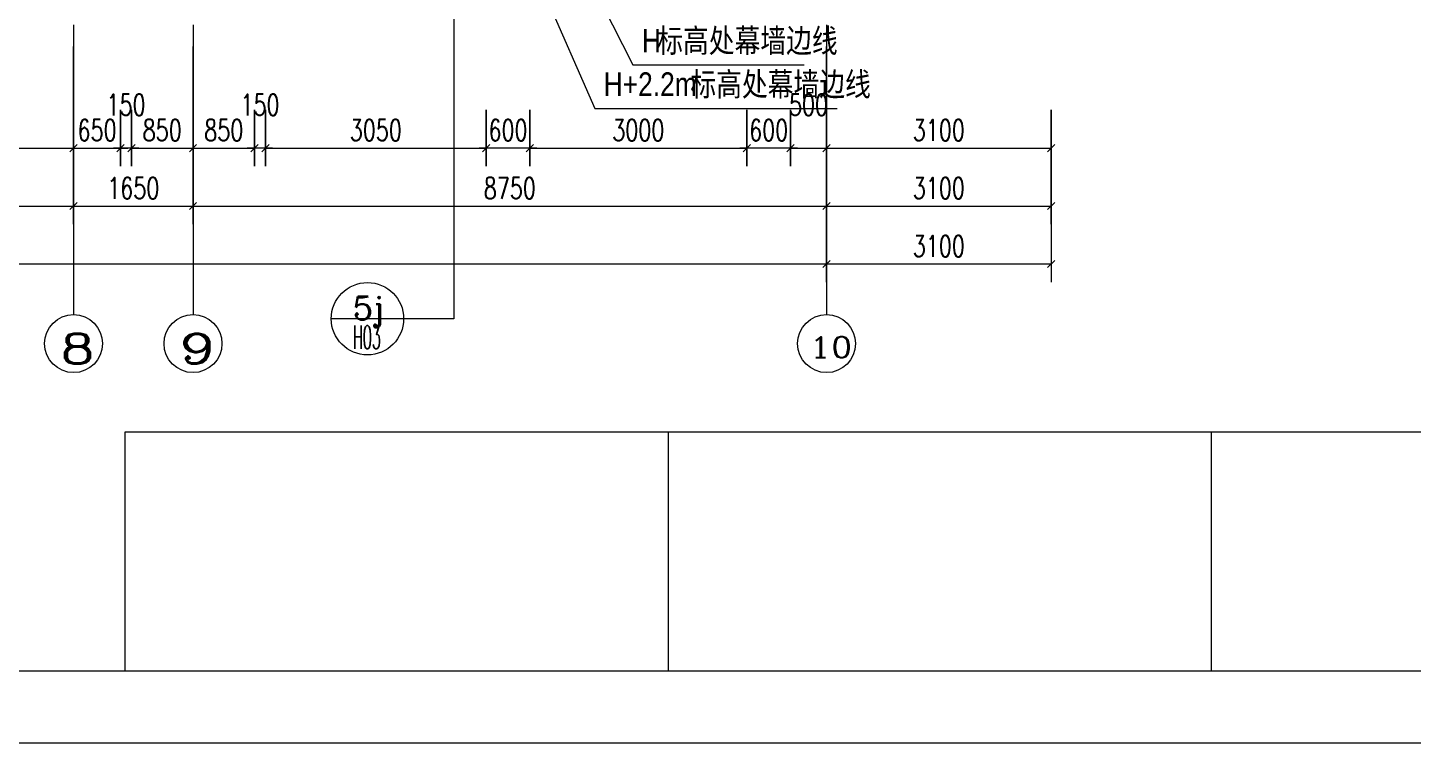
# Model space of a CAD drawing. Header units: millimetres. Extents: x 8533 to 398112, y -117646 to 105276.
# Drawn here: x 182263 to 201385, y 23204 to 33084 of the extents above; entities that cross this region are included whole.
import ezdxf

# ---------------------------------------------------------------- set-up
doc = ezdxf.new("R2010")
doc.units = ezdxf.units.MM
for name, color, linetype, lineweight in [('A-D0TE-BF$0$A-Axis', 3, 'Continuous', 13), ('A-D0TE-BF$0$A-Axis-TEXT', 7, 'Continuous', 13), ('A-DIM-TF$0$A-Dims', 140, 'Continuous', 13), ('A-Iden-10F$0$A-Dims-IDEN', 13, 'Continuous', 13), ('A-PMDT-10F$0$A-Dims-IDEN', 13, 'Continuous', 13), ('A1$0$TK', 4, 'Continuous', 13), ('A1$0$TK-不打印', 8, 'Continuous', 13), ('A1$0$VHBoundary', 4, 'Continuous', 13), ('塔楼-ARC-10F-20250714_dwg', 8, 'Continuous', 13)]:
    doc.layers.add(name, color=color, linetype=linetype, lineweight=lineweight)
doc.styles.add('Arial_5', font='arial.ttf', dxfattribs={"width": 0.8, "height": 326.200771})
doc.styles.add('Complex_1', font='complex_.ttf', dxfattribs={"width": 1.392578, "height": 410.402419})
doc.styles.add('Complex_15', font='complex_.ttf', dxfattribs={"width": 1.009615, "height": 321.993789})
doc.styles.add('Complex_16', font='complex_.ttf', dxfattribs={"width": 0.452586, "height": 321.993789})
doc.styles.add('Complex_4', font='complex_.ttf', dxfattribs={"width": 1.209725, "height": 287.621798})
doc.styles.add('Simplex', font='simplex_.ttf', dxfattribs={"width": 0.705882, "height": 297.5})

# ---------------------------------------------------------------- blocks, each defined once
blk = doc.blocks.new('塔楼-ARC-10F-20250714_dwg__AXISO-2024559-10F_ARC_46_000_')
at = {"layer": 'A-D0TE-BF$0$A-Axis'}
blk.add_circle((0, 0), 0.5, dxfattribs=at)
blk = doc.blocks.new('塔楼-ARC-10F-20250714_dwg_A-D0TE-BF$0$_ArchTick-2024560-10F_ARC_46_000_')
at = {"layer": 'A-D0TE-BF$0$A-Axis'}
blk.add_line((-0.5, -0.5), (0.5, 0.5), dxfattribs=at)
blk = doc.blocks.new('塔楼-ARC-10F-20250714_dwg_A-D0TE-BF-2024562-10F_ARC_46_000_')
at = {"layer": 'A-D0TE-BF$0$A-Axis'}
for p, q in [((26600, -31034), (26600, -35034)), ((28250, -31034), (28250, -35034)), ((37000, -31034), (37000, -35034)), ((0, -34334), (37000, -34334))]:
    blk.add_line(p, q, dxfattribs=at)
at = {"layer": 'A-D0TE-BF$0$A-Axis', "flags": 128}
for points in [[(26600, -33784), (26600, -31334)], [(28250, -33784), (28250, -31334)]]:
    blk.add_lwpolyline(points, close=True, dxfattribs=at)
for points in [[(37000, -33784), (37000, -31334), (37000, -34584)], [(0, -33534), (8750, -33534), (10500, -33534), (16450, -33534), (20550, -33534), (26600, -33534), (28250, -33534), (37000, -33534)]]:
    blk.add_lwpolyline(points, dxfattribs=at)
for name, p, xscale, yscale, zscale in [('塔楼-ARC-10F-20250714_dwg_A-D0TE-BF$0$_ArchTick-2024560-10F_ARC_46_000_', (26600, -33534), 100, 100, 100), ('塔楼-ARC-10F-20250714_dwg_A-D0TE-BF$0$_ArchTick-2024560-10F_ARC_46_000_', (28250, -33534), 100, 100, 100), ('塔楼-ARC-10F-20250714_dwg_A-D0TE-BF$0$_ArchTick-2024560-10F_ARC_46_000_', (37000, -33534), 100, 100, 100), ('塔楼-ARC-10F-20250714_dwg_A-D0TE-BF$0$_ArchTick-2024560-10F_ARC_46_000_', (37000, -34334), 100, 100, 100), ('塔楼-ARC-10F-20250714_dwg__AXISO-2024559-10F_ARC_46_000_', (26600, -35434), 800, 800, 800), ('塔楼-ARC-10F-20250714_dwg__AXISO-2024559-10F_ARC_46_000_', (28250, -35434), 800, 800, 800), ('塔楼-ARC-10F-20250714_dwg__AXISO-2024559-10F_ARC_46_000_', (37000, -35434), 800, 800, 800)]:
    blk.add_blockref(name, p, dxfattribs=dict(xscale=xscale, yscale=yscale, zscale=zscale))
at = {"xscale": 100, "yscale": 100, "zscale": 100, "rotation": 180}
for p in [(26600, -33534), (28250, -33534)]:
    blk.add_blockref('塔楼-ARC-10F-20250714_dwg_A-D0TE-BF$0$_ArchTick-2024560-10F_ARC_46_000_', p, dxfattribs=at)
at = {"layer": 'A-D0TE-BF$0$A-Axis', "color": 7, "char_height": 297.5, "attachment_point": 2, "line_spacing_factor": 1.125731, "style": 'Simplex'}
for s, insert, width in [('1650', (27425, -33139), 871.28), ('8750', (32625, -33139), 917.9)]:
    blk.add_mtext(s, dxfattribs=dict(at, insert=insert, width=width))
at = {"layer": 'A-D0TE-BF$0$A-Axis-TEXT', "attachment_point": 1, "line_spacing_factor": 1.141342}
for s, insert, char_height, width, style in [('\\fComplex|b0|i0|c134|p2|;\\W1.39258;8', (26409, -35298), 410.4, 645.43, 'Complex_1'), ('\\fComplex|b0|i0|c134|p2|;\\W1.39258;9', (28059, -35298), 410.4, 645.43, 'Complex_1'), ('10', (36760, -35338), 287.6, 688.93, 'Complex_4')]:
    blk.add_mtext(s, dxfattribs=dict(at, insert=insert, char_height=char_height, width=width, style=style))
blk = doc.blocks.new('塔楼-ARC-10F-20250714_dwg_A-DIM-TF$0$_ArchTick-2024609-10F_ARC_46_000_')
at = {"layer": 'A-DIM-TF$0$A-Dims'}
blk.add_line((-0.5, -0.5), (0.5, 0.5), dxfattribs=at)
blk = doc.blocks.new('塔楼-ARC-10F-20250714_dwg_A-DIM-TF-2024610-10F_ARC_46_000_')
at = {"layer": 'A-DIM-TF$0$A-Dims'}
for p, q in [((40100, -32204), (40100, -34584)), ((37000, -33534), (40100, -33534)), ((37000, -34334), (40100, -34334))]:
    blk.add_line(p, q, dxfattribs=at)
at = {"layer": 'A-DIM-TF$0$A-Dims', "flags": 128}
for points in [[(26600, -32984), (26600, -32204)], [(27250, -32984), (27250, -32204)], [(27400, -32984), (27400, -32204)], [(28250, -32984), (28250, -32204)], [(29100, -32984), (29100, -32204)], [(29250, -32984), (29250, -32204)], [(32300, -32984), (32300, -32204)], [(32900, -32984), (32900, -32204)], [(35900, -32984), (35900, -32204)], [(36500, -32984), (36500, -32204)], [(37000, -32984), (37000, -32204)]]:
    blk.add_lwpolyline(points, close=True, dxfattribs=at)
for points in [[(37000, -34584), (37000, -32204), (37000, -33784)], [(40100, -33784), (40100, -32204), (40100, -32984)], [(24300, -32734), (24200, -32734), (26600, -32734)], [(26500, -32734), (26600, -32734), (27250, -32734), (27350, -32734)], [(27400, -32734), (27250, -32734), (27150, -32734)], [(27500, -32734), (27400, -32734), (28250, -32734), (29100, -32734)], [(29250, -32734), (29100, -32734), (29000, -32734)], [(29350, -32734), (29250, -32734), (32300, -32734)], [(32900, -32734), (32300, -32734), (32200, -32734)], [(33000, -32734), (32900, -32734), (35900, -32734)], [(36500, -32734), (35900, -32734), (35800, -32734)], [(36600, -32734), (36500, -32734), (37000, -32734), (40100, -32734)]]:
    blk.add_lwpolyline(points, dxfattribs=at)
at = {"xscale": 100, "yscale": 100, "zscale": 100}
for p in [(26600, -32734), (26600, -32734), (27250, -32734), (28250, -32734), (29100, -32734), (29100, -32734), (32300, -32734), (32300, -32734), (35900, -32734), (35900, -32734), (37000, -32734), (40100, -32734), (40100, -33534), (40100, -34334)]:
    blk.add_blockref('塔楼-ARC-10F-20250714_dwg_A-DIM-TF$0$_ArchTick-2024609-10F_ARC_46_000_', p, dxfattribs=at)
at = {"xscale": 100, "yscale": 100, "zscale": 100, "rotation": 180}
for p in [(27250, -32734), (27400, -32734), (27400, -32734), (28250, -32734), (29250, -32734), (29250, -32734), (32900, -32734), (32900, -32734), (36500, -32734), (36500, -32734), (37000, -32734), (37000, -33534), (37000, -34334)]:
    blk.add_blockref('塔楼-ARC-10F-20250714_dwg_A-DIM-TF$0$_ArchTick-2024609-10F_ARC_46_000_', p, dxfattribs=at)
at = {"layer": 'A-DIM-TF$0$A-Dims', "color": 7, "char_height": 297.5, "attachment_point": 2, "line_spacing_factor": 1.125731, "style": 'Simplex'}
for s, insert, width in [('150', (27325, -31989), 641.81), ('150', (29175, -31989), 641.81), ('500', (36750, -31989), 688.42), ('650', (26925, -32339), 688.42), ('850', (27825, -32339), 688.42), ('850', (28675, -32339), 688.42), ('3050', (30775, -32339), 917.9), ('600', (32600, -32339), 688.42), ('3000', (34400, -32339), 917.9), ('600', (36200, -32339), 688.42), ('3100', (38550, -32339), 871.28), ('3100', (38550, -33139), 871.28), ('3100', (38550, -33939), 871.28)]:
    blk.add_mtext(s, dxfattribs=dict(at, insert=insert, width=width))
blk = doc.blocks.new('塔楼-ARC-10F-20250714_dwg_A-Iden-10F-2024611-10F_ARC_46_000_')
at = {"layer": 'A-Iden-10F$0$A-Dims-IDEN', "flags": 128}
blk.add_lwpolyline([(31850, -29843), (31850, -35090), (31159, -35090), (30159, -35090)], dxfattribs=at)
at = {"layer": 'A-Iden-10F$0$A-Dims-IDEN'}
blk.add_circle((30659, -35090), 500, dxfattribs=at)
at = {"layer": 'A-Iden-10F$0$A-Dims-IDEN', "color": 7, "char_height": 322, "attachment_point": 1, "line_spacing_factor": 1.141342}
for s, insert, width, style in [('5j', (30458, -34782), 572.6, 'Complex_15'), ('H03', (30458, -35185), 521.96, 'Complex_16')]:
    blk.add_mtext(s, dxfattribs=dict(at, insert=insert, width=width, style=style))
blk = doc.blocks.new('塔楼-ARC-10F-20250714_dwg_A-PMDT-10F-2024812-10F_ARC_46_000_')
at = {"layer": 'A-PMDT-10F$0$A-Dims-IDEN', "flags": 128}
for points in [[(33102, -30599), (33801, -32189), (37146, -32189)], [(33902, -30750), (34324, -31587), (36689, -31587)]]:
    blk.add_lwpolyline(points, dxfattribs=at)
for name in ['塔楼-ARC-10F-20250714_dwg_A-Iden-10F-2024611-10F_ARC_46_000_', '塔楼-ARC-10F-20250714_dwg_A-D0TE-BF-2024562-10F_ARC_46_000_', '塔楼-ARC-10F-20250714_dwg_A-DIM-TF-2024610-10F_ARC_46_000_']:
    blk.add_blockref(name, (0, 0))
at = {"layer": 'A-PMDT-10F$0$A-Dims-IDEN', "color": 7, "char_height": 326.2, "attachment_point": 1, "line_spacing_factor": 0.941778, "style": 'Arial_5'}
for s, insert, width in [('\\fArial|b0|i0|c134|p34|;\\W.8;H', (34449, -31088), 243.03), ('标高处幕墙边线', (34661, -31088), 3402.42), ('H+2.2m', (33921, -31689), 1458.18), ('标高处幕墙边线', (35119, -31689), 3402.42)]:
    blk.add_mtext(s, dxfattribs=dict(at, insert=insert, width=width))
blk = doc.blocks.new('塔楼-ARC-10F-20250714_dwg_A1$0$template_31-施工图_A1_A1_0_0000_96bfb8f6bf39ce896c2a6bb48d8e90ee-2024813-10F_ARC_46_000_')
at = {"layer": 'A1$0$TK', "flags": 128}
for points in [[(0, 594), (841, 594), (841, 0), (0, 0)], [(25, 584), (25, 10), (831, 10), (831, 584)]]:
    blk.add_lwpolyline(points, close=True, dxfattribs=at)
at = {"layer": 'A1$0$TK-不打印'}
for p, q in [((453, 43), (453, 10)), ((528, 43), (528, 10))]:
    blk.add_line(p, q, dxfattribs=at)
at = {"layer": 'A1$0$TK-不打印', "flags": 128}
blk.add_lwpolyline([(378, 10), (378, 43), (753, 43)], dxfattribs=at)
at = {"layer": 'A1$0$VHBoundary', "flags": 128}
blk.add_lwpolyline([(0, 594), (841, 594), (841, 0), (0, 0)], close=True, dxfattribs=at)
blk = doc.blocks.new('塔楼-ARC-10F-20250714_dwg_A1-2024814-10F_ARC_46_000_')
at = {"xscale": 100, "yscale": 100, "zscale": 100}
blk.add_blockref('塔楼-ARC-10F-20250714_dwg_A1$0$template_31-施工图_A1_A1_0_0000_96bfb8f6bf39ce896c2a6bb48d8e90ee-2024813-10F_ARC_46_000_', (78606, 14591), dxfattribs=at)
blk = doc.blocks.new('塔楼-ARC-10F-20250714_dwg-2024558-10F_ARC_46_000_')
for name, p in [('塔楼-ARC-10F-20250714_dwg_A-PMDT-10F-2024812-10F_ARC_46_000_', (1173208, 610816)), ('塔楼-ARC-10F-20250714_dwg_A1-2024814-10F_ARC_46_000_', (1084115, 555274))]:
    blk.add_blockref(name, p)

msp = doc.modelspace()

# ---------------------------------------------------------------- block references
at = {"layer": '塔楼-ARC-10F-20250714_dwg', "color": 7}
msp.add_blockref('塔楼-ARC-10F-20250714_dwg-2024558-10F_ARC_46_000_', (-1016912, -546660), dxfattribs=at)

doc.saveas('drawing.dxf')
